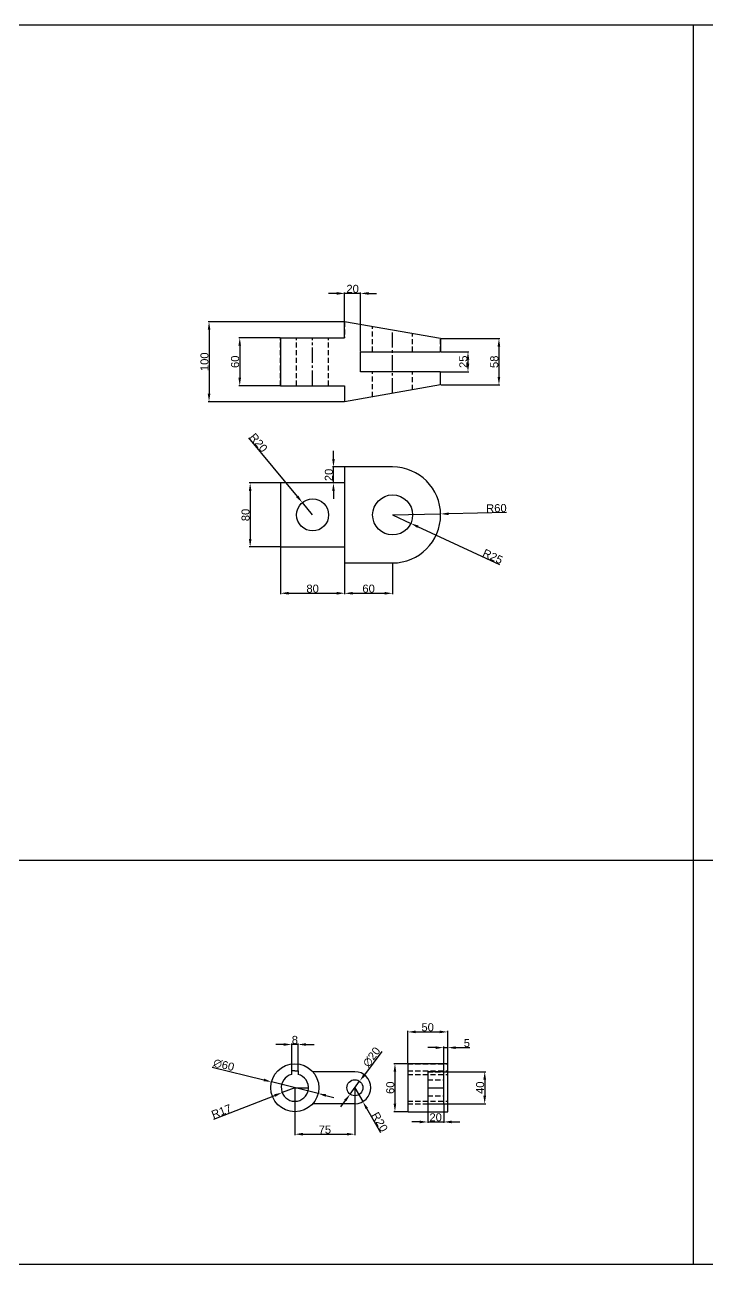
# Model space of a CAD drawing. Header units: millimetres. Extents: x 1502 to 8466, y 1784 to 3333.
# Drawn here: x 6760 to 7613, y 1784 to 3333 of the extents above; entities that cross this region are included whole.
import ezdxf

# ---------------------------------------------------------------- set-up
doc = ezdxf.new("R2010")
doc.units = ezdxf.units.MM
doc.linetypes.add('CENTER2', pattern=[28.575, 19.05, -3.175, 3.175, -3.175])
doc.linetypes.add('HIDDEN', pattern=[9.525, 6.35, -3.175])
for name, color, linetype in [('Centre', 3, 'CENTER2'), ('Dimension', 4, 'Continuous'), ('Hidden', 6, 'HIDDEN'), ('Object', 7, 'Continuous')]:
    doc.layers.add(name, color=color, linetype=linetype)
doc.styles.get("Standard").update_dxf_attribs({"font": 'arial.ttf'})
doc.dimstyles.new('ISO-25', dxfattribs={"dimtxt": 10, "dimasz": 10, "dimexe": 1.25, "dimexo": 0.625, "dimtad": 1, "dimtxsty": 'Standard', "dimcen": 2.5, "dimadec": 0, "dimazin": 0, "dimtfac": 1, "dimtmove": 0, "dimatfit": 3, "dimfxl": 1, "dimarcsym": 0})

# ---------------------------------------------------------------- blocks, each defined once
blk = doc.blocks.new('*D144')
at = {"layer": 'Defpoints', "color": 0, "transparency": 16777216}
for p in [(7079.7, 2760.4), (7041.6, 2680.4), (7079.7, 2680.4)]:
    blk.add_point(p, dxfattribs=at)
at = {"layer": 'Dimension', "color": 0, "lineweight": -2, "transparency": 16777216}
for p, q in [((7079.1, 2760.4), (7040.4, 2760.4)), ((7041.6, 2750.4), (7041.6, 2690.4)), ((7079.1, 2680.4), (7040.4, 2680.4))]:
    blk.add_line(p, q, dxfattribs=at)
at = {"layer": 'Dimension', "color": 0, "transparency": 16777216}
for points in [[(7040, 2750.4), (7043.3, 2750.4), (7041.6, 2760.4)], [(7040, 2690.4), (7043.3, 2690.4), (7041.6, 2680.4)]]:
    blk.add_solid(points, dxfattribs=at)
at = {"layer": 'Dimension', "color": 0, "transparency": 16777216, "insert": (7035.9, 2720.4), "char_height": 10, "attachment_point": 5, "rotation": 90}
blk.add_mtext('80', dxfattribs=at)
blk = doc.blocks.new('*D145')
at = {"layer": 'Defpoints', "color": 0, "transparency": 16777216}
for p in [(7079.7, 2680.4), (7159.7, 2680.4), (7159.7, 2622.6)]:
    blk.add_point(p, dxfattribs=at)
at = {"layer": 'Dimension', "color": 0, "lineweight": -2, "transparency": 16777216}
for p, q in [((7079.7, 2679.8), (7079.7, 2621.4)), ((7159.7, 2679.8), (7159.7, 2621.4)), ((7089.7, 2622.6), (7149.7, 2622.6))]:
    blk.add_line(p, q, dxfattribs=at)
at = {"layer": 'Dimension', "color": 0, "transparency": 16777216}
for points in [[(7089.7, 2624.3), (7089.7, 2620.9), (7079.7, 2622.6)], [(7149.7, 2624.3), (7149.7, 2620.9), (7159.7, 2622.6)]]:
    blk.add_solid(points, dxfattribs=at)
at = {"layer": 'Dimension', "color": 0, "transparency": 16777216, "insert": (7119.7, 2628.3), "char_height": 10, "attachment_point": 5}
blk.add_mtext('80', dxfattribs=at)
blk = doc.blocks.new('*D146')
at = {"layer": 'Defpoints', "color": 0, "transparency": 16777216}
for p in [(7159.7, 2660.4), (7219.7, 2660.4), (7219.7, 2622.5)]:
    blk.add_point(p, dxfattribs=at)
at = {"layer": 'Dimension', "color": 0, "lineweight": -2, "transparency": 16777216}
for p, q in [((7159.7, 2659.8), (7159.7, 2621.3)), ((7219.7, 2659.8), (7219.7, 2621.3)), ((7169.7, 2622.5), (7209.7, 2622.5))]:
    blk.add_line(p, q, dxfattribs=at)
at = {"layer": 'Dimension', "color": 0, "transparency": 16777216}
for points in [[(7169.7, 2624.2), (7169.7, 2620.9), (7159.7, 2622.5)], [(7209.7, 2624.2), (7209.7, 2620.9), (7219.7, 2622.5)]]:
    blk.add_solid(points, dxfattribs=at)
at = {"layer": 'Dimension', "color": 0, "transparency": 16777216, "insert": (7189.7, 2628.3), "char_height": 10, "attachment_point": 5}
blk.add_mtext('60', dxfattribs=at)
blk = doc.blocks.new('*D147')
at = {"layer": 'Defpoints', "color": 0, "transparency": 16777216}
for p in [(7145.7, 2780.4), (7159.7, 2780.4), (7159.7, 2760.4)]:
    blk.add_point(p, dxfattribs=at)
at = {"layer": 'Dimension', "color": 0, "lineweight": -2, "transparency": 16777216}
for p, q in [((7145.7, 2790.4), (7145.7, 2800.4)), ((7159.1, 2780.4), (7144.5, 2780.4)), ((7145.7, 2760.4), (7145.7, 2780.4)), ((7159.1, 2760.4), (7144.5, 2760.4)), ((7145.7, 2750.4), (7145.7, 2740.4))]:
    blk.add_line(p, q, dxfattribs=at)
at = {"layer": 'Dimension', "color": 0, "transparency": 16777216}
for points in [[(7144.1, 2790.4), (7147.4, 2790.4), (7145.7, 2780.4)], [(7144.1, 2750.4), (7147.4, 2750.4), (7145.7, 2760.4)]]:
    blk.add_solid(points, dxfattribs=at)
at = {"layer": 'Dimension', "color": 0, "transparency": 16777216, "insert": (7140, 2770.4), "char_height": 10, "attachment_point": 5, "rotation": 90}
blk.add_mtext('20', dxfattribs=at)
blk = doc.blocks.new('*D148')
at = {"layer": 'Defpoints', "color": 0, "transparency": 16777216}
for p in [(7219.7, 2720.4), (7279.7, 2721.7)]:
    blk.add_point(p, dxfattribs=at)
at = {"layer": 'Dimension', "color": 0, "lineweight": -2, "transparency": 16777216}
for p, q in [((7219.7, 2720.4), (7279.7, 2721.7)), ((7362.1, 2723.3), (7289.7, 2721.9))]:
    blk.add_line(p, q, dxfattribs=at)
at = {"layer": 'Dimension', "color": 0, "transparency": 16777216}
blk.add_solid([(7289.6, 2723.5), (7289.7, 2720.2), (7279.7, 2721.7)], dxfattribs=at)
at = {"layer": 'Dimension', "color": 0, "transparency": 16777216, "insert": (7349.4, 2728.8), "char_height": 10, "attachment_point": 5, "rotation": 1.1618}
blk.add_mtext('R60', dxfattribs=at)
blk = doc.blocks.new('*D149')
at = {"layer": 'Defpoints', "color": 0, "transparency": 16777216}
for p in [(7219.7, 2720.4), (7242.3, 2709.9)]:
    blk.add_point(p, dxfattribs=at)
at = {"layer": 'Dimension', "color": 0, "lineweight": -2, "transparency": 16777216}
for p, q in [((7219.7, 2720.4), (7242.3, 2709.9)), ((7353.9, 2657.9), (7251.4, 2705.7))]:
    blk.add_line(p, q, dxfattribs=at)
at = {"layer": 'Dimension', "color": 0, "transparency": 16777216}
blk.add_solid([(7252.1, 2707.2), (7250.7, 2704.2), (7242.3, 2709.9)], dxfattribs=at)
at = {"layer": 'Dimension', "color": 0, "transparency": 16777216, "insert": (7344.9, 2668.5), "char_height": 10, "attachment_point": 5, "rotation": 335.0376}
blk.add_mtext('R25', dxfattribs=at)
blk = doc.blocks.new('*D150')
at = {"layer": 'Defpoints', "color": 0, "transparency": 16777216}
for p in [(7106.9, 2735.8), (7119.7, 2720.4)]:
    blk.add_point(p, dxfattribs=at)
at = {"layer": 'Dimension', "color": 0, "lineweight": -2, "transparency": 16777216}
for p, q in [((7039.6, 2816.7), (7100.5, 2743.5)), ((7119.7, 2720.4), (7106.9, 2735.8))]:
    blk.add_line(p, q, dxfattribs=at)
at = {"layer": 'Dimension', "color": 0, "transparency": 16777216}
blk.add_solid([(7101.8, 2744.6), (7099.2, 2742.4), (7106.9, 2735.8)], dxfattribs=at)
at = {"layer": 'Dimension', "color": 0, "transparency": 16777216, "insert": (7052.1, 2810.7), "char_height": 10, "attachment_point": 5, "rotation": 309.7381}
blk.add_mtext('R20', dxfattribs=at)
blk = doc.blocks.new('*D151')
at = {"layer": 'Defpoints', "color": 0, "transparency": 16777216}
for p in [(7079.7, 2941.8), (7028.6, 2881.8), (7079.7, 2881.8)]:
    blk.add_point(p, dxfattribs=at)
at = {"layer": 'Dimension', "color": 0, "lineweight": -2, "transparency": 16777216}
for p, q in [((7079.1, 2941.8), (7027.3, 2941.8)), ((7028.6, 2931.8), (7028.6, 2891.8)), ((7079.1, 2881.8), (7027.3, 2881.8))]:
    blk.add_line(p, q, dxfattribs=at)
at = {"layer": 'Dimension', "color": 0, "transparency": 16777216}
for points in [[(7026.9, 2931.8), (7030.2, 2931.8), (7028.6, 2941.8)], [(7026.9, 2891.8), (7030.2, 2891.8), (7028.6, 2881.8)]]:
    blk.add_solid(points, dxfattribs=at)
at = {"layer": 'Dimension', "color": 0, "transparency": 16777216, "insert": (7022.8, 2911.8), "char_height": 10, "attachment_point": 5, "rotation": 90}
blk.add_mtext('60', dxfattribs=at)
blk = doc.blocks.new('*D152')
at = {"layer": 'Defpoints', "color": 0, "transparency": 16777216}
for p in [(7279.7, 2924.3), (7279.7, 2899.3), (7313.9, 2899.3)]:
    blk.add_point(p, dxfattribs=at)
at = {"layer": 'Dimension', "color": 0, "lineweight": -2, "transparency": 16777216}
for p, q in [((7280.3, 2924.3), (7315.1, 2924.3)), ((7313.9, 2914.3), (7313.9, 2909.3)), ((7280.3, 2899.3), (7315.1, 2899.3))]:
    blk.add_line(p, q, dxfattribs=at)
at = {"layer": 'Dimension', "color": 0, "transparency": 16777216}
for points in [[(7312.2, 2914.3), (7315.5, 2914.3), (7313.9, 2924.3)], [(7312.2, 2909.3), (7315.5, 2909.3), (7313.9, 2899.3)]]:
    blk.add_solid(points, dxfattribs=at)
at = {"layer": 'Dimension', "color": 0, "transparency": 16777216, "insert": (7308.1, 2911.8), "char_height": 10, "attachment_point": 5, "rotation": 90}
blk.add_mtext('25', dxfattribs=at)
blk = doc.blocks.new('*D153')
at = {"layer": 'Defpoints', "color": 0, "transparency": 16777216}
for p in [(7279.7, 2940.8), (7279.7, 2882.8), (7352.6, 2882.8)]:
    blk.add_point(p, dxfattribs=at)
at = {"layer": 'Dimension', "color": 0, "lineweight": -2, "transparency": 16777216}
for p, q in [((7280.3, 2940.8), (7353.8, 2940.8)), ((7352.6, 2930.8), (7352.6, 2892.8)), ((7280.3, 2882.8), (7353.8, 2882.8))]:
    blk.add_line(p, q, dxfattribs=at)
at = {"layer": 'Dimension', "color": 0, "transparency": 16777216}
for points in [[(7350.9, 2930.8), (7354.2, 2930.8), (7352.6, 2940.8)], [(7350.9, 2892.8), (7354.2, 2892.8), (7352.6, 2882.8)]]:
    blk.add_solid(points, dxfattribs=at)
at = {"layer": 'Dimension', "color": 0, "transparency": 16777216, "insert": (7346.8, 2911.8), "char_height": 10, "attachment_point": 5, "rotation": 90}
blk.add_mtext('58', dxfattribs=at)
blk = doc.blocks.new('*D154')
at = {"layer": 'Defpoints', "color": 0, "transparency": 16777216}
for p in [(7159.7, 2997.2), (7159.7, 2941.8), (7179.7, 2924.3)]:
    blk.add_point(p, dxfattribs=at)
at = {"layer": 'Dimension', "color": 0, "lineweight": -2, "transparency": 16777216}
for p, q in [((7149.7, 2997.2), (7139.7, 2997.2)), ((7159.7, 2942.5), (7159.7, 2998.4)), ((7179.7, 2997.2), (7159.7, 2997.2)), ((7179.7, 2925), (7179.7, 2998.4)), ((7189.7, 2997.2), (7199.7, 2997.2))]:
    blk.add_line(p, q, dxfattribs=at)
at = {"layer": 'Dimension', "color": 0, "transparency": 16777216}
for points in [[(7149.7, 2998.9), (7149.7, 2995.5), (7159.7, 2997.2)], [(7189.7, 2998.9), (7189.7, 2995.5), (7179.7, 2997.2)]]:
    blk.add_solid(points, dxfattribs=at)
at = {"layer": 'Dimension', "color": 0, "transparency": 16777216, "insert": (7169.7, 3002.9), "char_height": 10, "attachment_point": 5}
blk.add_mtext('20', dxfattribs=at)
blk = doc.blocks.new('*D155')
at = {"layer": 'Defpoints', "color": 0, "transparency": 16777216}
for p in [(7159.7, 2961.8), (6990.2, 2861.8), (7159.7, 2861.8)]:
    blk.add_point(p, dxfattribs=at)
at = {"layer": 'Dimension', "color": 0, "lineweight": -2, "transparency": 16777216}
for p, q in [((7159.1, 2961.8), (6989, 2961.8)), ((6990.2, 2951.8), (6990.2, 2871.8)), ((7159.1, 2861.8), (6989, 2861.8))]:
    blk.add_line(p, q, dxfattribs=at)
at = {"layer": 'Dimension', "color": 0, "transparency": 16777216}
for points in [[(6988.6, 2951.8), (6991.9, 2951.8), (6990.2, 2961.8)], [(6988.6, 2871.8), (6991.9, 2871.8), (6990.2, 2861.8)]]:
    blk.add_solid(points, dxfattribs=at)
at = {"layer": 'Dimension', "color": 0, "transparency": 16777216, "insert": (6984.5, 2911.8), "char_height": 10, "attachment_point": 5, "rotation": 90}
blk.add_mtext('100', dxfattribs=at)
blk = doc.blocks.new('*D328')
at = {"layer": 'Defpoints', "color": 0, "transparency": 16777216}
for p in [(7238.5, 2034.8), (7222.6, 1974.8), (7238.5, 1974.8)]:
    blk.add_point(p, dxfattribs=at)
at = {"layer": 'Dimension', "color": 0, "lineweight": -2, "transparency": 16777216}
for p, q in [((7237.9, 2034.8), (7221.3, 2034.8)), ((7222.6, 2024.8), (7222.6, 1984.8)), ((7237.9, 1974.8), (7221.3, 1974.8))]:
    blk.add_line(p, q, dxfattribs=at)
at = {"layer": 'Dimension', "color": 0, "transparency": 16777216}
for points in [[(7220.9, 2024.8), (7224.2, 2024.8), (7222.6, 2034.8)], [(7220.9, 1984.8), (7224.2, 1984.8), (7222.6, 1974.8)]]:
    blk.add_solid(points, dxfattribs=at)
at = {"layer": 'Dimension', "color": 0, "transparency": 16777216, "insert": (7216.8, 2004.8), "char_height": 10, "attachment_point": 5, "rotation": 90}
blk.add_mtext('60', dxfattribs=at)
blk = doc.blocks.new('*D329')
at = {"layer": 'Defpoints', "color": 0, "transparency": 16777216}
for p in [(7288.5, 2054.9), (7283.5, 2024.8), (7288.5, 2024.8)]:
    blk.add_point(p, dxfattribs=at)
at = {"layer": 'Dimension', "color": 0, "lineweight": -2, "transparency": 16777216}
for p, q in [((7273.5, 2054.9), (7263.5, 2054.9)), ((7283.5, 2025.4), (7283.5, 2056.1)), ((7283.5, 2054.9), (7288.5, 2054.9)), ((7288.5, 2025.4), (7288.5, 2056.1)), ((7298.5, 2054.9), (7316.4, 2054.9))]:
    blk.add_line(p, q, dxfattribs=at)
at = {"layer": 'Dimension', "color": 0, "transparency": 16777216}
for points in [[(7273.5, 2056.5), (7273.5, 2053.2), (7283.5, 2054.9)], [(7298.5, 2056.5), (7298.5, 2053.2), (7288.5, 2054.9)]]:
    blk.add_solid(points, dxfattribs=at)
at = {"layer": 'Dimension', "color": 0, "transparency": 16777216, "insert": (7312.5, 2060.6), "char_height": 10, "attachment_point": 5}
blk.add_mtext('5', dxfattribs=at)
blk = doc.blocks.new('*D330')
at = {"layer": 'Defpoints', "color": 0, "transparency": 16777216}
for p in [(7263.5, 1984.8), (7283.5, 1984.8), (7283.5, 1962)]:
    blk.add_point(p, dxfattribs=at)
at = {"layer": 'Dimension', "color": 0, "lineweight": -2, "transparency": 16777216}
for p, q in [((7263.5, 1984.2), (7263.5, 1960.8)), ((7283.5, 1984.2), (7283.5, 1960.8)), ((7253.5, 1962), (7243.5, 1962)), ((7263.5, 1962), (7283.5, 1962)), ((7293.5, 1962), (7303.5, 1962))]:
    blk.add_line(p, q, dxfattribs=at)
at = {"layer": 'Dimension', "color": 0, "transparency": 16777216}
for points in [[(7253.5, 1963.7), (7253.5, 1960.4), (7263.5, 1962)], [(7293.5, 1963.7), (7293.5, 1960.4), (7283.5, 1962)]]:
    blk.add_solid(points, dxfattribs=at)
at = {"layer": 'Dimension', "color": 0, "transparency": 16777216, "insert": (7273.5, 1967.8), "char_height": 10, "attachment_point": 5}
blk.add_mtext('20', dxfattribs=at)
blk = doc.blocks.new('*D331')
at = {"layer": 'Defpoints', "color": 0, "transparency": 16777216}
for p in [(7283.5, 2024.8), (7283.5, 1984.8), (7334.8, 1984.8)]:
    blk.add_point(p, dxfattribs=at)
at = {"layer": 'Dimension', "color": 0, "lineweight": -2, "transparency": 16777216}
for p, q in [((7284.2, 2024.8), (7336.1, 2024.8)), ((7334.8, 2014.8), (7334.8, 1994.8)), ((7284.2, 1984.8), (7336.1, 1984.8))]:
    blk.add_line(p, q, dxfattribs=at)
at = {"layer": 'Dimension', "color": 0, "transparency": 16777216}
for points in [[(7333.1, 2014.8), (7336.5, 2014.8), (7334.8, 2024.8)], [(7333.1, 1994.8), (7336.5, 1994.8), (7334.8, 1984.8)]]:
    blk.add_solid(points, dxfattribs=at)
at = {"layer": 'Dimension', "color": 0, "transparency": 16777216, "insert": (7329.1, 2004.8), "char_height": 10, "attachment_point": 5, "rotation": 90}
blk.add_mtext('40', dxfattribs=at)
blk = doc.blocks.new('*D327')
at = {"layer": 'Defpoints', "color": 0, "transparency": 16777216}
for p in [(7288.5, 2074.5), (7238.5, 2034.8), (7288.5, 2034.8)]:
    blk.add_point(p, dxfattribs=at)
at = {"layer": 'Dimension', "color": 0, "lineweight": -2, "transparency": 16777216}
for p, q in [((7238.5, 2035.4), (7238.5, 2075.8)), ((7288.5, 2035.4), (7288.5, 2075.8)), ((7248.5, 2074.5), (7278.5, 2074.5))]:
    blk.add_line(p, q, dxfattribs=at)
at = {"layer": 'Dimension', "color": 0, "transparency": 16777216}
for points in [[(7248.5, 2076.2), (7248.5, 2072.9), (7238.5, 2074.5)], [(7278.5, 2076.2), (7278.5, 2072.9), (7288.5, 2074.5)]]:
    blk.add_solid(points, dxfattribs=at)
at = {"layer": 'Dimension', "color": 0, "transparency": 16777216, "insert": (7263.5, 2080.3), "char_height": 10, "attachment_point": 5}
blk.add_mtext('50', dxfattribs=at)
blk = doc.blocks.new('*D332')
at = {"layer": 'Defpoints', "color": 0, "transparency": 16777216}
for p in [(7097.5, 2004.8), (7172.5, 2004.8), (7172.5, 1946.7)]:
    blk.add_point(p, dxfattribs=at)
at = {"layer": 'Dimension', "color": 0, "lineweight": -2, "transparency": 16777216}
for p, q in [((7097.5, 2004.2), (7097.5, 1945.5)), ((7172.5, 2004.2), (7172.5, 1945.5)), ((7107.5, 1946.7), (7162.5, 1946.7))]:
    blk.add_line(p, q, dxfattribs=at)
at = {"layer": 'Dimension', "color": 0, "transparency": 16777216}
for points in [[(7107.5, 1948.4), (7107.5, 1945.1), (7097.5, 1946.7)], [(7162.5, 1948.4), (7162.5, 1945.1), (7172.5, 1946.7)]]:
    blk.add_solid(points, dxfattribs=at)
at = {"layer": 'Dimension', "color": 0, "transparency": 16777216, "insert": (7135, 1952.4), "char_height": 10, "attachment_point": 5}
blk.add_mtext('75', dxfattribs=at)
blk = doc.blocks.new('*D333')
at = {"layer": 'Defpoints', "color": 0, "transparency": 16777216}
for p in [(7093.5, 2058.8), (7093.5, 2025.8), (7101.5, 2025.8)]:
    blk.add_point(p, dxfattribs=at)
at = {"layer": 'Dimension', "color": 0, "lineweight": -2, "transparency": 16777216}
for p, q in [((7093.5, 2026.4), (7093.5, 2060)), ((7101.5, 2026.4), (7101.5, 2060)), ((7083.5, 2058.8), (7073.5, 2058.8)), ((7101.5, 2058.8), (7093.5, 2058.8)), ((7111.5, 2058.8), (7121.5, 2058.8))]:
    blk.add_line(p, q, dxfattribs=at)
at = {"layer": 'Dimension', "color": 0, "transparency": 16777216}
for points in [[(7083.5, 2060.5), (7083.5, 2057.1), (7093.5, 2058.8)], [(7111.5, 2060.5), (7111.5, 2057.1), (7101.5, 2058.8)]]:
    blk.add_solid(points, dxfattribs=at)
at = {"layer": 'Dimension', "color": 0, "transparency": 16777216, "insert": (7097.5, 2064.5), "char_height": 10, "attachment_point": 5}
blk.add_mtext('8', dxfattribs=at)
blk = doc.blocks.new('*D334')
at = {"layer": 'Defpoints', "color": 0, "transparency": 16777216}
for p in [(7081.6, 1998.7), (7097.5, 2004.8)]:
    blk.add_point(p, dxfattribs=at)
at = {"layer": 'Dimension', "color": 0, "lineweight": -2, "transparency": 16777216}
for p, q in [((7097.5, 2004.8), (7081.6, 1998.7)), ((6996.1, 1965.4), (7072.3, 1995))]:
    blk.add_line(p, q, dxfattribs=at)
at = {"layer": 'Dimension', "color": 0, "transparency": 16777216}
blk.add_solid([(7071.7, 1996.6), (7072.9, 1993.5), (7081.6, 1998.7)], dxfattribs=at)
at = {"layer": 'Dimension', "color": 0, "transparency": 16777216, "insert": (7005.7, 1975.3), "char_height": 10, "attachment_point": 5, "rotation": 21.2239}
blk.add_mtext('R17', dxfattribs=at)
blk = doc.blocks.new('*D335')
at = {"layer": 'Defpoints', "color": 0, "transparency": 16777216}
for p in [(7172.5, 2004.8), (7182.4, 1987.5)]:
    blk.add_point(p, dxfattribs=at)
at = {"layer": 'Dimension', "color": 0, "lineweight": -2, "transparency": 16777216}
for p, q in [((7172.5, 2004.8), (7182.4, 1987.5)), ((7204.9, 1948.4), (7187.4, 1978.8))]:
    blk.add_line(p, q, dxfattribs=at)
at = {"layer": 'Dimension', "color": 0, "transparency": 16777216}
blk.add_solid([(7188.8, 1979.6), (7186, 1978), (7182.4, 1987.5)], dxfattribs=at)
at = {"layer": 'Dimension', "color": 0, "transparency": 16777216, "insert": (7203.6, 1962.1), "char_height": 10, "attachment_point": 5, "rotation": 299.8668}
blk.add_mtext('R20', dxfattribs=at)
blk = doc.blocks.new('*D336')
at = {"layer": 'Defpoints', "color": 0, "transparency": 16777216}
for p in [(7068.4, 2012.1), (7126.6, 1997.6)]:
    blk.add_point(p, dxfattribs=at)
at = {"layer": 'Dimension', "color": 0, "lineweight": -2, "transparency": 16777216}
for p, q in [((6994.3, 2030.6), (7058.7, 2014.5)), ((7126.6, 1997.6), (7068.4, 2012.1)), ((7136.3, 1995.1), (7146, 1992.7))]:
    blk.add_line(p, q, dxfattribs=at)
at = {"layer": 'Dimension', "color": 0, "transparency": 16777216}
for points in [[(7059.1, 2016.1), (7058.3, 2012.9), (7068.4, 2012.1)], [(7136.7, 1996.7), (7135.9, 1993.5), (7126.6, 1997.6)]]:
    blk.add_solid(points, dxfattribs=at)
at = {"layer": 'Dimension', "color": 0, "transparency": 16777216, "insert": (7008.6, 2033.2), "char_height": 10, "attachment_point": 5, "rotation": 345.9762}
blk.add_mtext('∅60', dxfattribs=at)
blk = doc.blocks.new('*D337')
at = {"layer": 'Defpoints', "color": 0, "transparency": 16777216}
for p in [(7178.4, 2012.8), (7166.5, 1996.8)]:
    blk.add_point(p, dxfattribs=at)
at = {"layer": 'Dimension', "color": 0, "lineweight": -2, "transparency": 16777216}
for p, q in [((7206.2, 2050.1), (7184.4, 2020.9)), ((7166.5, 1996.8), (7178.4, 2012.8)), ((7160.5, 1988.8), (7154.5, 1980.8))]:
    blk.add_line(p, q, dxfattribs=at)
at = {"layer": 'Dimension', "color": 0, "transparency": 16777216}
for points in [[(7183.1, 2021.9), (7185.7, 2019.9), (7178.4, 2012.8)], [(7159.2, 1989.8), (7161.9, 1987.8), (7166.5, 1996.8)]]:
    blk.add_solid(points, dxfattribs=at)
at = {"layer": 'Dimension', "color": 0, "transparency": 16777216, "insert": (7193.5, 2043.1), "char_height": 10, "attachment_point": 5, "rotation": 53.317}
blk.add_mtext('∅20', dxfattribs=at)

msp = doc.modelspace()

# ---------------------------------------------------------------- linework, layer by layer
for p, q in [((1502.093, 3332.818), (8466.035, 3332.818)), ((7595.542, 3332.818), (7595.542, 1784.298)), ((1502.093, 2289.11), (8466.035, 2289.11)), ((1502.093, 1784.298), (8466.035, 1784.298))]:
    msp.add_line(p, q)
at = {"layer": 'Centre'}
for p, q in [((7219.685, 2872.344), (7219.685, 2951.344)), ((7119.685, 2881.844), (7119.685, 2941.844)), ((7097.464, 2004.823), (7114.464, 2004.823)), ((7263.544, 2004.823), (7283.544, 2004.823))]:
    msp.add_line(p, q, dxfattribs=at)
at = {"layer": 'Hidden'}
for p, q in [((7159.685, 2961.844), (7159.685, 2941.844)), ((7194.685, 2924.344), (7194.685, 2955.719)), ((7244.685, 2924.344), (7244.685, 2946.969)), ((7079.685, 2881.844), (7079.685, 2941.844)), ((7099.685, 2881.844), (7099.685, 2941.844)), ((7139.685, 2881.844), (7139.685, 2941.844)), ((7279.685, 2924.344), (7279.685, 2940.844)), ((7194.685, 2867.969), (7194.685, 2899.344)), ((7244.685, 2876.719), (7244.685, 2899.344)), ((7279.685, 2882.844), (7279.685, 2899.344)), ((7159.685, 2881.844), (7159.685, 2861.844)), ((7238.544, 2034.823), (7288.544, 2034.823)), ((7238.544, 2025.823), (7288.544, 2025.823)), ((7238.544, 2021.346), (7288.544, 2021.346)), ((7263.544, 2024.823), (7288.544, 2024.823)), ((7263.544, 2014.823), (7283.544, 2014.823)), ((7238.544, 1987.823), (7288.544, 1987.823)), ((7238.544, 1984.823), (7288.544, 1984.823)), ((7263.544, 1994.823), (7283.544, 1994.823)), ((7238.544, 1974.823), (7288.544, 1974.823))]:
    msp.add_line(p, q, dxfattribs=at)
at = {"layer": 'Object'}
for p, q in [((7159.685, 2941.844), (7159.685, 2961.844)), ((7279.685, 2940.844), (7159.685, 2961.844)), ((7079.685, 2941.844), (7079.685, 2881.844)), ((7079.685, 2941.844), (7159.685, 2941.844)), ((7279.685, 2940.844), (7279.685, 2924.344)), ((7179.685, 2899.344), (7179.685, 2924.344)), ((7179.685, 2924.344), (7279.685, 2924.344)), ((7279.685, 2899.344), (7179.685, 2899.344)), ((7279.685, 2882.844), (7279.685, 2899.344)), ((7079.685, 2881.844), (7159.685, 2881.844)), ((7279.685, 2882.844), (7159.685, 2861.844)), ((7159.685, 2881.844), (7159.685, 2861.844)), ((7219.685, 2780.442), (7159.685, 2780.442)), ((7159.685, 2780.442), (7159.685, 2760.442)), ((7079.685, 2760.442), (7079.685, 2680.442)), ((7159.685, 2760.442), (7079.685, 2760.442)), ((7159.685, 2760.442), (7159.685, 2680.442)), ((7079.685, 2680.442), (7159.685, 2680.442)), ((7159.685, 2680.442), (7159.685, 2660.442)), ((7159.685, 2660.442), (7219.685, 2660.442)), ((7238.544, 2034.823), (7238.544, 1974.823)), ((7288.544, 2034.823), (7238.544, 2034.823)), ((7288.544, 1974.823), (7288.544, 2034.823)), ((7097.464, 2025.823), (7093.464, 2025.823)), ((7093.464, 2025.823), (7093.464, 2021.346)), ((7097.464, 2025.823), (7101.464, 2025.823)), ((7101.464, 2025.823), (7101.464, 2021.346)), ((7172.464, 2024.823), (7119.825, 2024.823)), ((7283.544, 2024.823), (7263.544, 2024.823)), ((7263.544, 2024.823), (7263.544, 1984.823)), ((7283.544, 1984.823), (7283.544, 2024.823)), ((7172.464, 1984.823), (7119.825, 1984.823)), ((7263.544, 1984.823), (7283.544, 1984.823)), ((7238.544, 1974.823), (7288.544, 1974.823))]:
    msp.add_line(p, q, dxfattribs=at)
for centre, radius in [((7219.685, 2720.442), 25), ((7119.685, 2720.442), 20), ((7097.464, 2004.823), 30), ((7172.464, 2004.823), 10)]:
    msp.add_circle(centre, radius, dxfattribs=at)
for centre, radius, start, end in [((7219.685, 2720.442), 60, 270, 90), ((7097.464, 2004.823), 17, 103.608961, 76.391039), ((7172.464, 2004.823), 20, 270, 90)]:
    msp.add_arc(centre, radius, start, end, dxfattribs=at)

# ---------------------------------------------------------------- dimensions: what is measured, and where the dimension line sits
at = {"layer": 'Dimension'}
for base, p1, p2, picture, middle in [((7159.685, 2997.195), (7179.685, 2924.344), (7159.685, 2941.844), '*D154', (7169.685, 3002.926)), ((7159.685, 2622.603), (7079.685, 2680.442), (7159.685, 2680.442), '*D145', (7119.685, 2628.334)), ((7219.685, 2622.543), (7159.685, 2660.442), (7219.685, 2660.442), '*D146', (7189.685, 2628.274)), ((7288.544, 2074.543), (7238.544, 2034.823), (7288.544, 2034.823), '*D327', (7263.544, 2080.274)), ((7093.464, 2058.799), (7101.464, 2025.823), (7093.464, 2025.823), '*D333', (7097.464, 2064.529)), ((7288.544, 2054.852), (7283.544, 2024.823), (7288.544, 2024.823), '*D329', (7312.484, 2060.562)), ((7172.464, 1946.719), (7097.464, 2004.823), (7172.464, 2004.823), '*D332', (7134.964, 1952.429)), ((7283.544, 1962.042), (7263.544, 1984.823), (7283.544, 1984.823), '*D330', (7273.544, 1967.773))]:
    dim = msp.add_linear_dim(base=base, p1=p1, p2=p2, dimstyle='ISO-25', dxfattribs=at)
    dim.commit()
    dim.dimension.update_dxf_attribs({"geometry": picture, "text_midpoint": middle})
for base, p1, p2, picture, middle in [((6990.237, 2861.844), (7159.685, 2961.844), (7159.685, 2861.844), '*D155', (6984.507, 2911.844)), ((7028.569, 2881.844), (7079.685, 2941.844), (7079.685, 2881.844), '*D151', (7022.838, 2911.844)), ((7352.573, 2882.844), (7279.685, 2940.844), (7279.685, 2882.844), '*D153', (7346.842, 2911.844)), ((7313.856, 2899.344), (7279.685, 2924.344), (7279.685, 2899.344), '*D152', (7308.125, 2911.844)), ((7145.74, 2780.442), (7159.685, 2760.442), (7159.685, 2780.442), '*D147', (7140.009, 2770.442)), ((7041.623, 2680.442), (7079.685, 2760.442), (7079.685, 2680.442), '*D144', (7035.893, 2720.442)), ((7222.551, 1974.823), (7238.544, 2034.823), (7238.544, 1974.823), '*D328', (7216.82, 2004.823)), ((7334.816, 1984.823), (7283.544, 2024.823), (7283.544, 1984.823), '*D331', (7329.086, 2004.823))]:
    dim = msp.add_linear_dim(base=base, p1=p1, p2=p2, angle=90, dimstyle='ISO-25', dxfattribs=at)
    dim.commit()
    dim.dimension.update_dxf_attribs({"geometry": picture, "text_midpoint": middle})
for center, mpoint, picture, middle in [((7119.685, 2720.442), (7106.899, 2735.822), '*D150', (7047.673, 2807.064)), ((7219.685, 2720.442), (7279.672, 2721.659), '*D148', (7349.517, 2723.075)), ((7219.685, 2720.442), (7242.349, 2709.892), '*D149', (7342.512, 2663.265)), ((7097.464, 2004.823), (7081.617, 1998.669), '*D334', (7007.79, 1969.998))]:
    dim = msp.add_radius_dim(center=center, mpoint=mpoint, dimstyle='ISO-25', dxfattribs=at)
    dim.commit()
    dim.dimension.update_dxf_attribs({"geometry": picture, "text_midpoint": middle, "dimtype": 164})
dim = msp.add_diameter_dim_2p(p1=(7166.49, 1996.803), p2=(7178.438, 2012.842), dimstyle='ISO-25', dxfattribs=at)
dim.commit()
dim.dimension.update_dxf_attribs({"geometry": '*D337', "text_midpoint": (7193.457, 2043.066)})
dim = msp.add_diameter_dim_2p(p1=(7126.57, 1997.553), p2=(7068.358, 2012.093), dimstyle='ISO-25', dxfattribs=at)
dim.commit()
dim.dimension.update_dxf_attribs({"geometry": '*D336', "text_midpoint": (7007.109, 2027.391), "dimtype": 163})
dim = msp.add_radius_dim(center=(7172.464, 2004.823), mpoint=(7182.424, 1987.479), dimstyle='ISO-25', dxfattribs=at)
dim.commit()
dim.dimension.update_dxf_attribs({"geometry": '*D335', "text_midpoint": (7203.606, 1962.101)})

doc.saveas('drawing.dxf')
